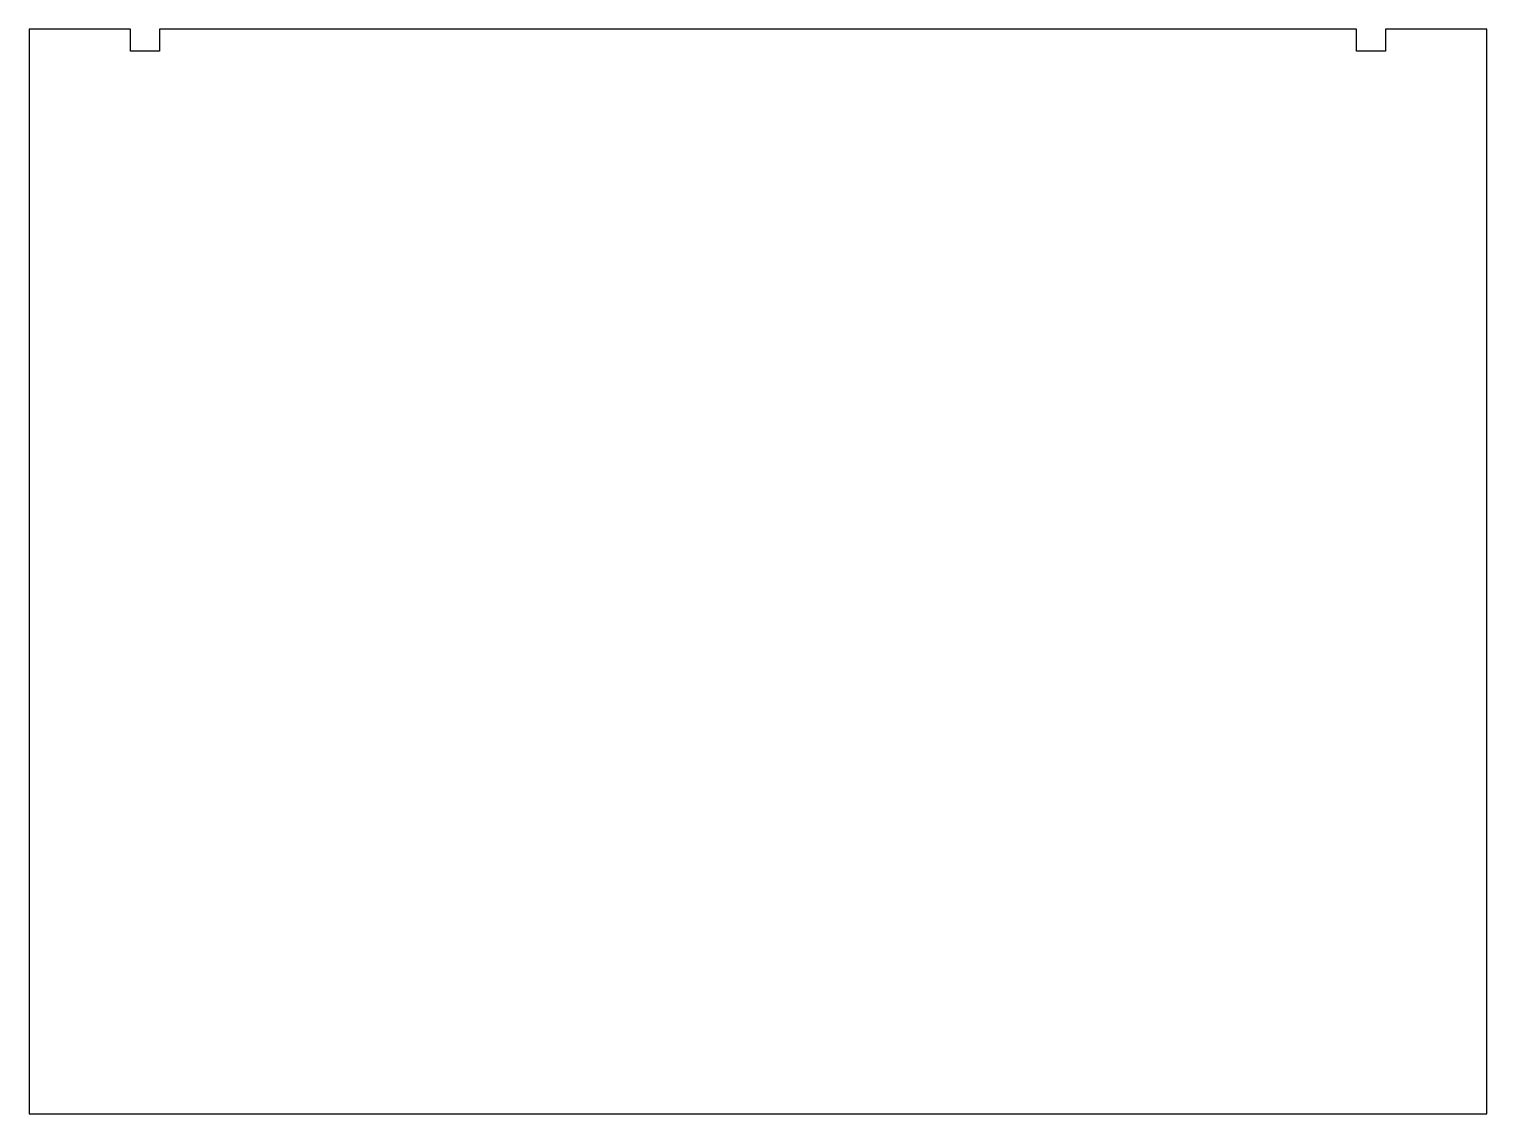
# Model space of a CAD drawing. Extents: x 0 to 476, y 0 to 354.
import ezdxf

# ---------------------------------------------------------------- set-up
doc = ezdxf.new("R2010")
doc.units = 0
doc.layers.add('Shape2DView', color=7, linetype='CONTINUOUS')

msp = doc.modelspace()

# ---------------------------------------------------------------- linework, layer by layer
at = {"layer": 'Shape2DView'}
for p, q in [((33.1, 354), (0, 354)), ((0, 354), (0, 0)), ((33.1, 346.8), (33.1, 354)), ((433.1, 354), (42.5, 354)), ((42.5, 354), (42.5, 346.8)), ((433.1, 346.8), (433.1, 354)), ((475.6, 354), (442.5, 354)), ((442.5, 354), (442.5, 346.8)), ((475.6, 0), (475.6, 354)), ((42.5, 346.8), (33.1, 346.8)), ((442.5, 346.8), (433.1, 346.8)), ((0, 0), (475.6, 0))]:
    msp.add_line(p, q, dxfattribs=at)

doc.saveas('drawing.dxf')
